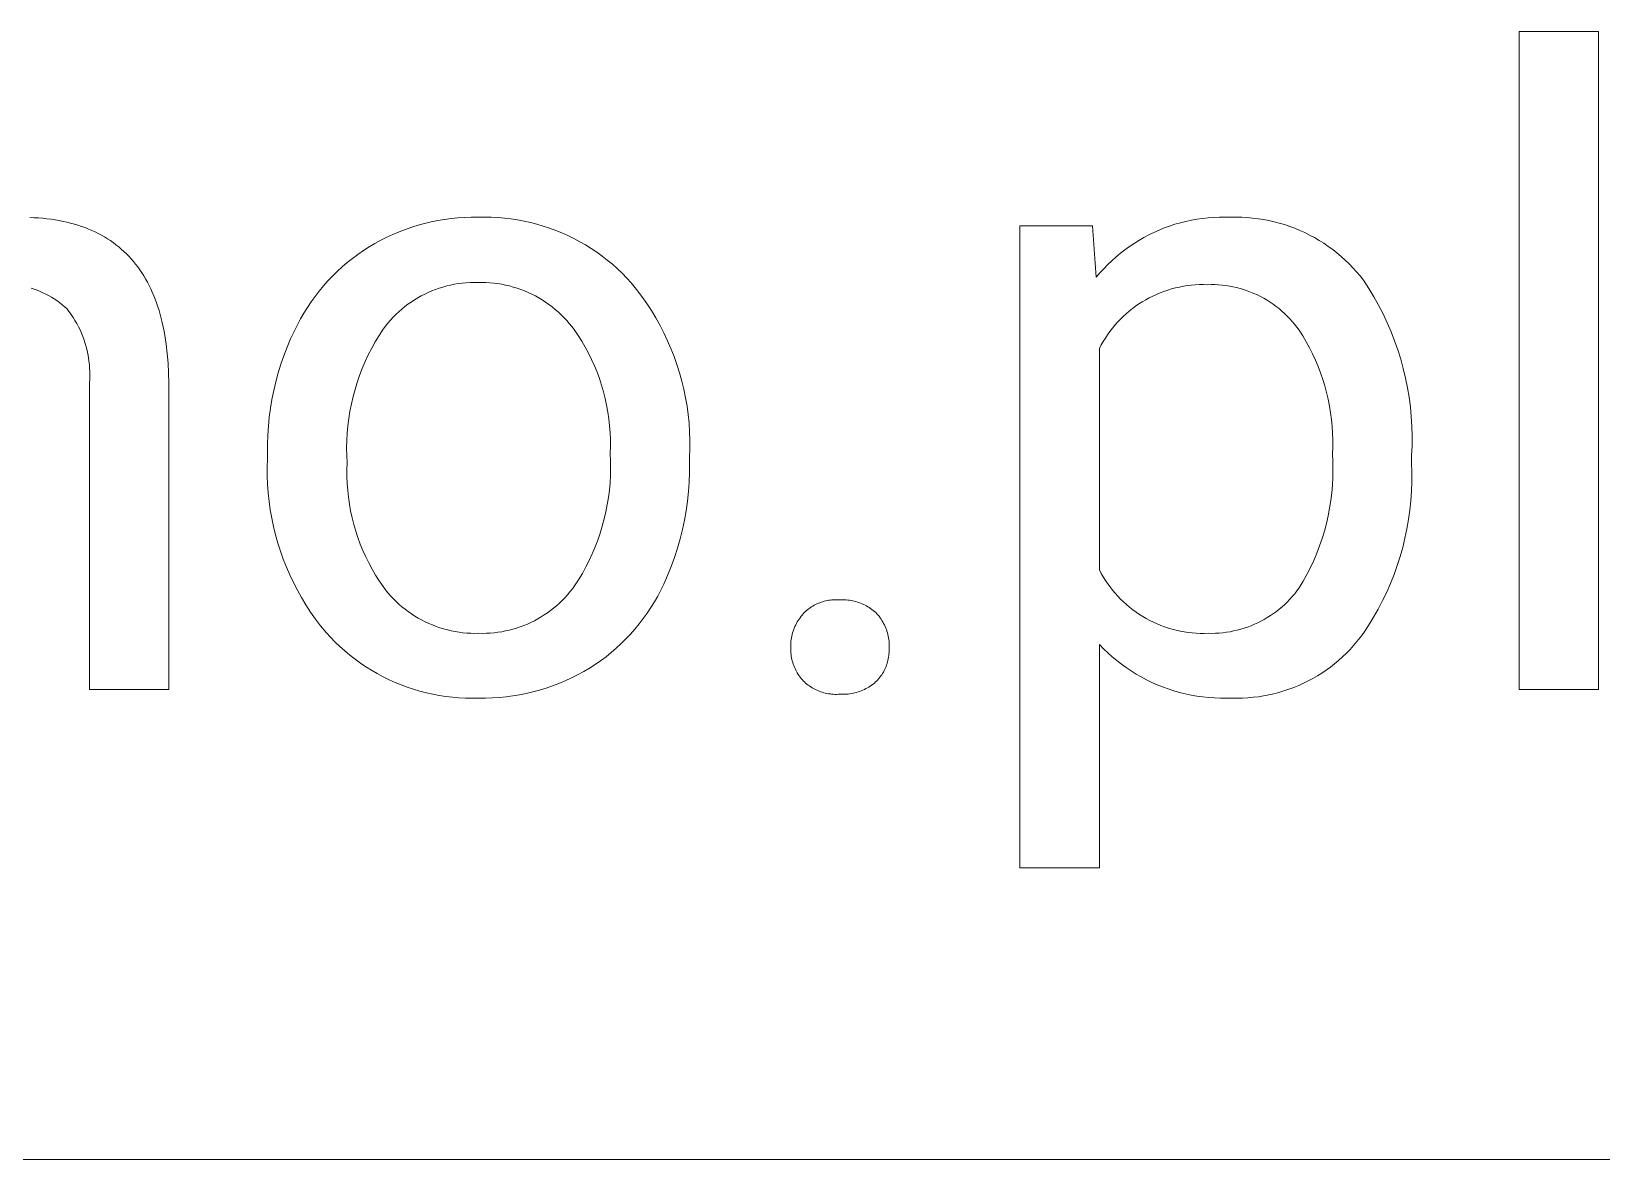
# Model space of a CAD drawing. Header units: millimetres. Extents: x -665 to 1920, y -373 to 1434.
# Drawn here: x 1232.4 to 1294, y -228.4 to -184.1 of the extents above; entities that cross this region are included whole.
import ezdxf

# ---------------------------------------------------------------- set-up
doc = ezdxf.new("R2010")
doc.units = ezdxf.units.MM
doc.header["$MEASUREMENT"] = 0
doc.layers.add('Domyślny', color=7, linetype='Continuous', true_color=0x000000)

msp = doc.modelspace()

# ---------------------------------------------------------------- linework, layer by layer
at = {"layer": 'Domyślny', "color": 18, "lineweight": 15, "true_color": 0x000000}
for p, q in [((1290.748, -209.948), (1290.748, -184.115)), ((1290.748, -184.115), (1293.856, -184.115)), ((1293.856, -184.115), (1293.856, -209.948)), ((1232.296, -191.418), (1232.469, -191.426)), ((1232.469, -191.426), (1232.64, -191.437)), ((1232.64, -191.437), (1232.808, -191.451)), ((1232.808, -191.451), (1232.972, -191.468)), ((1232.972, -191.468), (1233.135, -191.489)), ((1233.135, -191.489), (1233.294, -191.513)), ((1233.294, -191.513), (1233.451, -191.54)), ((1233.451, -191.54), (1233.604, -191.57)), ((1233.604, -191.57), (1233.755, -191.604)), ((1233.755, -191.604), (1233.903, -191.64)), ((1247.793, -191.655), (1248.05, -191.594)), ((1248.05, -191.594), (1248.308, -191.542)), ((1248.308, -191.542), (1248.569, -191.498)), ((1248.569, -191.498), (1248.83, -191.463)), ((1248.83, -191.463), (1249.093, -191.437)), ((1249.093, -191.437), (1249.356, -191.42)), ((1249.356, -191.42), (1249.62, -191.412)), ((1249.62, -191.412), (1249.884, -191.412)), ((1249.884, -191.412), (1250.144, -191.407)), ((1250.144, -191.407), (1250.404, -191.411)), ((1250.404, -191.411), (1250.664, -191.423)), ((1250.664, -191.423), (1250.923, -191.444)), ((1250.923, -191.444), (1251.181, -191.474)), ((1251.181, -191.474), (1251.439, -191.513)), ((1251.439, -191.513), (1251.694, -191.561)), ((1251.694, -191.561), (1251.948, -191.617)), ((1251.948, -191.617), (1252.2, -191.682)), ((1277.45, -191.625), (1277.666, -191.571)), ((1277.666, -191.571), (1277.883, -191.524)), ((1277.883, -191.524), (1278.101, -191.485)), ((1278.101, -191.485), (1278.321, -191.454)), ((1278.321, -191.454), (1278.542, -191.43)), ((1278.542, -191.43), (1278.763, -191.414)), ((1278.763, -191.414), (1278.985, -191.406)), ((1278.985, -191.406), (1279.207, -191.405)), ((1279.207, -191.405), (1279.429, -191.412)), ((1279.429, -191.412), (1279.643, -191.408)), ((1279.643, -191.408), (1279.856, -191.412)), ((1279.856, -191.412), (1280.07, -191.422)), ((1280.07, -191.422), (1280.283, -191.44)), ((1280.283, -191.44), (1280.495, -191.466)), ((1280.495, -191.466), (1280.706, -191.498)), ((1280.706, -191.498), (1280.916, -191.538)), ((1280.916, -191.538), (1281.125, -191.585)), ((1281.125, -191.585), (1281.331, -191.639)), ((1233.903, -191.64), (1234.049, -191.68)), ((1234.049, -191.68), (1234.191, -191.723)), ((1234.191, -191.723), (1234.331, -191.769)), ((1234.331, -191.769), (1234.468, -191.818)), ((1234.468, -191.818), (1234.602, -191.871)), ((1234.602, -191.871), (1234.733, -191.926)), ((1234.733, -191.926), (1234.862, -191.985)), ((1234.862, -191.985), (1234.987, -192.047)), ((1234.987, -192.047), (1235.11, -192.112)), ((1235.11, -192.112), (1235.23, -192.18)), ((1235.23, -192.18), (1235.348, -192.252)), ((1246.072, -192.314), (1246.307, -192.196)), ((1246.307, -192.196), (1246.547, -192.085)), ((1246.547, -192.085), (1246.79, -191.982)), ((1246.79, -191.982), (1247.037, -191.888)), ((1247.037, -191.888), (1247.286, -191.802)), ((1247.286, -191.802), (1247.538, -191.724)), ((1247.538, -191.724), (1247.793, -191.655)), ((1252.2, -191.682), (1252.45, -191.755)), ((1252.45, -191.755), (1252.697, -191.837)), ((1252.697, -191.837), (1252.941, -191.927)), ((1252.941, -191.927), (1253.182, -192.025)), ((1253.182, -192.025), (1253.419, -192.131)), ((1253.419, -192.131), (1253.653, -192.245)), ((1271.154, -216.943), (1271.154, -191.748)), ((1271.154, -191.748), (1273.996, -191.748)), ((1273.996, -191.748), (1274.151, -193.763)), ((1275.821, -192.317), (1276.013, -192.206)), ((1276.013, -192.206), (1276.209, -192.102)), ((1276.209, -192.102), (1276.409, -192.004)), ((1276.409, -192.004), (1276.611, -191.914)), ((1276.611, -191.914), (1276.817, -191.831)), ((1276.817, -191.831), (1277.026, -191.755)), ((1277.026, -191.755), (1277.237, -191.686)), ((1277.237, -191.686), (1277.45, -191.625)), ((1281.331, -191.639), (1281.536, -191.7)), ((1281.536, -191.7), (1281.739, -191.768)), ((1281.739, -191.768), (1281.939, -191.843)), ((1281.939, -191.843), (1282.136, -191.925)), ((1282.136, -191.925), (1282.331, -192.013)), ((1282.331, -192.013), (1282.522, -192.108)), ((1282.522, -192.108), (1282.711, -192.21)), ((1282.711, -192.21), (1282.895, -192.317)), ((1235.348, -192.252), (1235.462, -192.327)), ((1235.462, -192.327), (1235.574, -192.405)), ((1235.574, -192.405), (1235.683, -192.486)), ((1235.683, -192.486), (1235.789, -192.57)), ((1235.789, -192.57), (1235.892, -192.657)), ((1235.892, -192.657), (1235.992, -192.748)), ((1235.992, -192.748), (1236.09, -192.842)), ((1236.09, -192.842), (1236.185, -192.939)), ((1245.175, -192.866), (1245.392, -192.716)), ((1245.392, -192.716), (1245.613, -192.575)), ((1245.613, -192.575), (1245.84, -192.441)), ((1245.84, -192.441), (1246.072, -192.314)), ((1253.653, -192.245), (1253.882, -192.368)), ((1253.882, -192.368), (1254.108, -192.498)), ((1254.108, -192.498), (1254.329, -192.635)), ((1254.329, -192.635), (1254.545, -192.78)), ((1254.545, -192.78), (1254.756, -192.932)), ((1274.923, -192.967), (1275.093, -192.825)), ((1275.093, -192.825), (1275.268, -192.688)), ((1275.268, -192.688), (1275.448, -192.558)), ((1275.448, -192.558), (1275.632, -192.434)), ((1275.632, -192.434), (1275.821, -192.317)), ((1282.895, -192.317), (1283.076, -192.432)), ((1283.076, -192.432), (1283.252, -192.552)), ((1283.252, -192.552), (1283.425, -192.678)), ((1283.425, -192.678), (1283.593, -192.81)), ((1283.593, -192.81), (1283.756, -192.948)), ((1236.185, -192.939), (1236.277, -193.039)), ((1236.277, -193.039), (1236.366, -193.142)), ((1236.366, -193.142), (1236.453, -193.249)), ((1236.453, -193.249), (1236.537, -193.358)), ((1236.537, -193.358), (1236.618, -193.471)), ((1244.365, -193.534), (1244.559, -193.356)), ((1244.559, -193.356), (1244.759, -193.186)), ((1244.759, -193.186), (1244.964, -193.022)), ((1244.964, -193.022), (1245.175, -192.866)), ((1254.756, -192.932), (1254.961, -193.091)), ((1254.961, -193.091), (1255.162, -193.257)), ((1255.162, -193.257), (1255.356, -193.43)), ((1255.356, -193.43), (1255.544, -193.61)), ((1274.294, -193.593), (1274.443, -193.429)), ((1274.443, -193.429), (1274.597, -193.269)), ((1274.597, -193.269), (1274.757, -193.115)), ((1274.757, -193.115), (1274.923, -192.967)), ((1283.756, -192.948), (1283.915, -193.091)), ((1283.915, -193.091), (1284.069, -193.239)), ((1284.069, -193.239), (1284.217, -193.393)), ((1284.217, -193.393), (1284.36, -193.552)), ((1236.618, -193.471), (1236.696, -193.587)), ((1236.696, -193.587), (1236.771, -193.706)), ((1236.771, -193.706), (1236.844, -193.829)), ((1236.844, -193.829), (1236.914, -193.954)), ((1236.914, -193.954), (1236.981, -194.083)), ((1243.822, -194.104), (1243.996, -193.908)), ((1243.996, -193.908), (1244.178, -193.718)), ((1244.178, -193.718), (1244.365, -193.534)), ((1248.813, -194.071), (1248.663, -194.107)), ((1248.964, -194.041), (1248.813, -194.071)), ((1249.116, -194.016), (1248.964, -194.041)), ((1249.268, -193.996), (1249.116, -194.016)), ((1249.422, -193.981), (1249.268, -193.996)), ((1249.576, -193.972), (1249.422, -193.981)), ((1249.73, -193.968), (1249.576, -193.972)), ((1249.884, -193.97), (1249.73, -193.968)), ((1250.04, -193.968), (1249.884, -193.97)), ((1250.196, -193.971), (1250.04, -193.968)), ((1250.352, -193.98), (1250.196, -193.971)), ((1250.508, -193.995), (1250.352, -193.98)), ((1250.663, -194.014), (1250.508, -193.995)), ((1250.818, -194.04), (1250.663, -194.014)), ((1250.971, -194.07), (1250.818, -194.04)), ((1251.123, -194.106), (1250.971, -194.07)), ((1255.544, -193.61), (1255.727, -193.795)), ((1255.727, -193.795), (1255.903, -193.987)), ((1255.903, -193.987), (1256.114, -194.248)), ((1274.151, -193.763), (1274.294, -193.593)), ((1277.878, -194.076), (1277.722, -194.094)), ((1278.035, -194.063), (1277.878, -194.076)), ((1278.193, -194.055), (1278.035, -194.063)), ((1278.35, -194.053), (1278.193, -194.055)), ((1278.508, -194.056), (1278.35, -194.053)), ((1278.652, -194.053), (1278.508, -194.056)), ((1278.796, -194.055), (1278.652, -194.053)), ((1278.941, -194.062), (1278.796, -194.055)), ((1279.084, -194.074), (1278.941, -194.062)), ((1279.228, -194.091), (1279.084, -194.074)), ((1284.36, -193.552), (1284.498, -193.715)), ((1284.498, -193.715), (1284.63, -193.883)), ((1284.63, -193.883), (1284.84, -194.203)), ((1232.47, -194.234), (1232.351, -194.195)), ((1232.587, -194.276), (1232.47, -194.234)), ((1232.703, -194.322), (1232.587, -194.276)), ((1232.818, -194.373), (1232.703, -194.322)), ((1232.93, -194.427), (1232.818, -194.373)), ((1233.041, -194.485), (1232.93, -194.427)), ((1233.149, -194.547), (1233.041, -194.485)), ((1233.255, -194.612), (1233.149, -194.547)), ((1233.359, -194.682), (1233.255, -194.612)), ((1233.461, -194.755), (1233.359, -194.682)), ((1236.981, -194.083), (1237.045, -194.215)), ((1237.045, -194.215), (1237.106, -194.35)), ((1237.106, -194.35), (1237.165, -194.488)), ((1237.165, -194.488), (1237.221, -194.63)), ((1237.221, -194.63), (1237.274, -194.774)), ((1243.339, -194.727), (1243.493, -194.514)), ((1243.493, -194.514), (1243.654, -194.306)), ((1243.654, -194.306), (1243.822, -194.104)), ((1247.394, -194.652), (1247.265, -194.737)), ((1247.526, -194.573), (1247.394, -194.652)), ((1247.66, -194.497), (1247.526, -194.573)), ((1247.797, -194.427), (1247.66, -194.497)), ((1247.936, -194.361), (1247.797, -194.427)), ((1248.078, -194.3), (1247.936, -194.361)), ((1248.222, -194.244), (1248.078, -194.3)), ((1248.367, -194.193), (1248.222, -194.244)), ((1248.514, -194.147), (1248.367, -194.193)), ((1248.663, -194.107), (1248.514, -194.147)), ((1251.274, -194.147), (1251.123, -194.106)), ((1251.423, -194.193), (1251.274, -194.147)), ((1251.571, -194.244), (1251.423, -194.193)), ((1251.717, -194.301), (1251.571, -194.244)), ((1251.861, -194.362), (1251.717, -194.301)), ((1252.002, -194.428), (1251.861, -194.362)), ((1252.142, -194.5), (1252.002, -194.428)), ((1252.278, -194.575), (1252.142, -194.5)), ((1252.412, -194.656), (1252.278, -194.575)), ((1252.543, -194.741), (1252.412, -194.656)), ((1256.114, -194.248), (1256.316, -194.516)), ((1256.316, -194.516), (1256.509, -194.791)), ((1276.09, -194.647), (1275.954, -194.727)), ((1276.228, -194.571), (1276.09, -194.647)), ((1276.369, -194.501), (1276.228, -194.571)), ((1276.512, -194.435), (1276.369, -194.501)), ((1276.657, -194.374), (1276.512, -194.435)), ((1276.805, -194.319), (1276.657, -194.374)), ((1276.954, -194.268), (1276.805, -194.319)), ((1277.105, -194.223), (1276.954, -194.268)), ((1277.257, -194.183), (1277.105, -194.223)), ((1277.411, -194.148), (1277.257, -194.183)), ((1277.566, -194.119), (1277.411, -194.148)), ((1277.722, -194.094), (1277.566, -194.119)), ((1279.37, -194.112), (1279.228, -194.091)), ((1279.512, -194.139), (1279.37, -194.112)), ((1279.653, -194.17), (1279.512, -194.139)), ((1279.793, -194.207), (1279.653, -194.17)), ((1279.931, -194.248), (1279.793, -194.207)), ((1280.068, -194.294), (1279.931, -194.248)), ((1280.204, -194.344), (1280.068, -194.294)), ((1280.337, -194.399), (1280.204, -194.344)), ((1280.469, -194.459), (1280.337, -194.399)), ((1280.598, -194.523), (1280.469, -194.459)), ((1280.725, -194.591), (1280.598, -194.523)), ((1280.85, -194.664), (1280.725, -194.591)), ((1280.972, -194.741), (1280.85, -194.664)), ((1284.84, -194.203), (1285.038, -194.53)), ((1285.038, -194.53), (1285.225, -194.864)), ((1233.559, -194.831), (1233.461, -194.755)), ((1233.656, -194.91), (1233.559, -194.831)), ((1233.749, -194.993), (1233.656, -194.91)), ((1233.836, -195.105), (1233.749, -194.993)), ((1233.919, -195.22), (1233.836, -195.105)), ((1233.997, -195.338), (1233.919, -195.22)), ((1237.274, -194.774), (1237.324, -194.922)), ((1237.324, -194.922), (1237.371, -195.073)), ((1237.371, -195.073), (1237.416, -195.227)), ((1237.416, -195.227), (1237.458, -195.385)), ((1242.923, -195.396), (1243.054, -195.168)), ((1243.054, -195.168), (1243.193, -194.945)), ((1243.193, -194.945), (1243.339, -194.727)), ((1246.668, -195.222), (1246.559, -195.332)), ((1246.781, -195.117), (1246.668, -195.222)), ((1246.897, -195.016), (1246.781, -195.117)), ((1247.016, -194.918), (1246.897, -195.016)), ((1247.139, -194.825), (1247.016, -194.918)), ((1247.265, -194.737), (1247.139, -194.825)), ((1252.671, -194.831), (1252.543, -194.741)), ((1252.796, -194.925), (1252.671, -194.831)), ((1252.918, -195.024), (1252.796, -194.925)), ((1253.036, -195.126), (1252.918, -195.024)), ((1253.15, -195.233), (1253.036, -195.126)), ((1253.261, -195.343), (1253.15, -195.233)), ((1256.509, -194.791), (1256.692, -195.072)), ((1256.692, -195.072), (1256.866, -195.36)), ((1275.206, -195.302), (1275.093, -195.413)), ((1275.322, -195.196), (1275.206, -195.302)), ((1275.442, -195.093), (1275.322, -195.196)), ((1275.565, -194.995), (1275.442, -195.093)), ((1275.691, -194.901), (1275.565, -194.995)), ((1275.821, -194.812), (1275.691, -194.901)), ((1275.954, -194.727), (1275.821, -194.812)), ((1281.091, -194.822), (1280.972, -194.741)), ((1281.208, -194.907), (1281.091, -194.822)), ((1281.321, -194.996), (1281.208, -194.907)), ((1281.432, -195.089), (1281.321, -194.996)), ((1281.539, -195.186), (1281.432, -195.089)), ((1281.643, -195.286), (1281.539, -195.186)), ((1281.743, -195.39), (1281.643, -195.286)), ((1285.225, -194.864), (1285.401, -195.203)), ((1285.401, -195.203), (1285.564, -195.549)), ((1234.072, -195.459), (1233.997, -195.338)), ((1234.143, -195.581), (1234.072, -195.459)), ((1234.209, -195.707), (1234.143, -195.581)), ((1234.271, -195.834), (1234.209, -195.707)), ((1234.329, -195.964), (1234.271, -195.834)), ((1237.458, -195.385), (1237.497, -195.545)), ((1237.497, -195.545), (1237.533, -195.709)), ((1237.533, -195.709), (1237.567, -195.876)), ((1237.567, -195.876), (1237.598, -196.046)), ((1242.536, -196.186), (1242.685, -195.864)), ((1242.685, -195.864), (1242.8, -195.628)), ((1242.8, -195.628), (1242.923, -195.396)), ((1246.164, -195.804), (1246.006, -196.048)), ((1246.257, -195.681), (1246.164, -195.804)), ((1246.353, -195.561), (1246.257, -195.681)), ((1246.454, -195.444), (1246.353, -195.561)), ((1246.559, -195.332), (1246.454, -195.444)), ((1253.368, -195.457), (1253.261, -195.343)), ((1253.471, -195.575), (1253.368, -195.457)), ((1253.569, -195.696), (1253.471, -195.575)), ((1253.664, -195.821), (1253.569, -195.696)), ((1253.816, -196.045), (1253.664, -195.821)), ((1256.866, -195.36), (1257.03, -195.653)), ((1257.03, -195.653), (1257.184, -195.952)), ((1274.684, -195.891), (1274.592, -196.019)), ((1274.78, -195.766), (1274.684, -195.891)), ((1274.88, -195.645), (1274.78, -195.766)), ((1274.985, -195.527), (1274.88, -195.645)), ((1275.093, -195.413), (1274.985, -195.527)), ((1281.84, -195.497), (1281.743, -195.39)), ((1281.933, -195.608), (1281.84, -195.497)), ((1282.022, -195.722), (1281.933, -195.608)), ((1282.107, -195.838), (1282.022, -195.722)), ((1282.251, -196.066), (1282.107, -195.838)), ((1285.564, -195.549), (1285.716, -195.9)), ((1285.716, -195.9), (1285.855, -196.256)), ((1234.382, -196.095), (1234.329, -195.964)), ((1234.431, -196.228), (1234.382, -196.095)), ((1234.475, -196.363), (1234.431, -196.228)), ((1234.514, -196.499), (1234.475, -196.363)), ((1234.549, -196.637), (1234.514, -196.499)), ((1237.598, -196.046), (1237.626, -196.219)), ((1237.626, -196.219), (1237.651, -196.395)), ((1237.651, -196.395), (1237.693, -196.758)), ((1242.271, -196.845), (1242.398, -196.514)), ((1242.398, -196.514), (1242.536, -196.186)), ((1245.857, -196.298), (1245.716, -196.553)), ((1246.006, -196.048), (1245.857, -196.298)), ((1253.961, -196.275), (1253.816, -196.045)), ((1254.097, -196.509), (1253.961, -196.275)), ((1254.225, -196.748), (1254.097, -196.509)), ((1257.184, -195.952), (1257.328, -196.255)), ((1257.328, -196.255), (1257.461, -196.564)), ((1274.344, -196.422), (1274.271, -196.561)), ((1274.422, -196.285), (1274.344, -196.422)), ((1274.505, -196.151), (1274.422, -196.285)), ((1274.592, -196.019), (1274.505, -196.151)), ((1282.387, -196.298), (1282.251, -196.066)), ((1282.516, -196.534), (1282.387, -196.298)), ((1282.636, -196.775), (1282.516, -196.534)), ((1285.855, -196.256), (1285.982, -196.617)), ((1234.579, -196.775), (1234.549, -196.637)), ((1234.604, -196.915), (1234.579, -196.775)), ((1234.624, -197.055), (1234.604, -196.915)), ((1234.64, -197.196), (1234.624, -197.055)), ((1237.693, -196.758), (1237.724, -197.133)), ((1237.724, -197.133), (1237.744, -197.521)), ((1242.155, -197.181), (1242.271, -196.845)), ((1245.461, -197.076), (1245.348, -197.344)), ((1245.584, -196.812), (1245.461, -197.076)), ((1245.716, -196.553), (1245.584, -196.812)), ((1254.345, -196.991), (1254.225, -196.748)), ((1254.456, -197.238), (1254.345, -196.991)), ((1257.461, -196.564), (1257.583, -196.876)), ((1257.583, -196.876), (1257.695, -197.193)), ((1274.271, -196.561), (1274.271, -205.25)), ((1282.749, -197.02), (1282.636, -196.775)), ((1282.853, -197.268), (1282.749, -197.02)), ((1285.982, -196.617), (1286.096, -196.982)), ((1286.096, -196.982), (1286.197, -197.351)), ((1234.65, -197.337), (1234.64, -197.196)), ((1234.644, -197.904), (1234.653, -197.762)), ((1234.656, -197.479), (1234.65, -197.337)), ((1234.653, -197.762), (1234.657, -197.621)), ((1234.657, -197.621), (1234.656, -197.479)), ((1237.744, -197.521), (1237.753, -197.921)), ((1241.956, -197.863), (1242.05, -197.52)), ((1242.05, -197.52), (1242.155, -197.181)), ((1245.243, -197.615), (1245.148, -197.89)), ((1245.348, -197.344), (1245.243, -197.615)), ((1254.558, -197.489), (1254.456, -197.238)), ((1254.652, -197.744), (1254.558, -197.489)), ((1254.736, -198.001), (1254.652, -197.744)), ((1257.695, -197.193), (1257.797, -197.513)), ((1257.797, -197.513), (1257.887, -197.837)), ((1282.948, -197.52), (1282.853, -197.268)), ((1283.036, -197.774), (1282.948, -197.52)), ((1283.114, -198.032), (1283.036, -197.774)), ((1286.197, -197.351), (1286.286, -197.723)), ((1286.286, -197.723), (1286.362, -198.098)), ((1234.644, -209.942), (1234.644, -197.904)), ((1237.753, -197.921), (1237.753, -209.942)), ((1241.804, -198.557), (1241.874, -198.209)), ((1241.874, -198.209), (1241.956, -197.863)), ((1245.063, -198.169), (1244.987, -198.45)), ((1245.148, -197.89), (1245.063, -198.169)), ((1254.812, -198.262), (1254.736, -198.001)), ((1254.879, -198.524), (1254.812, -198.262)), ((1257.887, -197.837), (1257.966, -198.163)), ((1257.966, -198.163), (1258.034, -198.492)), ((1283.184, -198.292), (1283.114, -198.032)), ((1283.246, -198.554), (1283.184, -198.292)), ((1286.362, -198.098), (1286.425, -198.475)), ((1241.697, -199.259), (1241.745, -198.907)), ((1241.745, -198.907), (1241.804, -198.557)), ((1244.922, -198.733), (1244.865, -199.019)), ((1244.987, -198.45), (1244.922, -198.733)), ((1254.936, -198.789), (1254.879, -198.524)), ((1254.984, -199.056), (1254.936, -198.789)), ((1258.034, -198.492), (1258.091, -198.823)), ((1258.091, -198.823), (1258.136, -199.156)), ((1283.298, -198.818), (1283.246, -198.554)), ((1283.342, -199.084), (1283.298, -198.818)), ((1286.425, -198.475), (1286.474, -198.854)), ((1286.474, -198.854), (1286.511, -199.235)), ((1241.638, -199.967), (1241.662, -199.613)), ((1241.662, -199.613), (1241.697, -199.259)), ((1244.783, -199.595), (1244.757, -199.884)), ((1244.819, -199.306), (1244.783, -199.595)), ((1244.865, -199.019), (1244.819, -199.306)), ((1255.023, -199.325), (1254.984, -199.056)), ((1255.053, -199.594), (1255.023, -199.325)), ((1255.073, -199.864), (1255.053, -199.594)), ((1258.136, -199.156), (1258.17, -199.49)), ((1258.17, -199.49), (1258.193, -199.825)), ((1283.377, -199.351), (1283.342, -199.084)), ((1283.403, -199.619), (1283.377, -199.351)), ((1283.419, -199.887), (1283.403, -199.619)), ((1286.511, -199.235), (1286.534, -199.617)), ((1286.534, -199.617), (1286.544, -199.999)), ((1241.626, -200.322), (1241.638, -199.967)), ((1244.74, -200.175), (1244.734, -200.466)), ((1244.757, -199.884), (1244.74, -200.175)), ((1255.083, -200.135), (1255.073, -199.864)), ((1255.084, -200.406), (1255.083, -200.135)), ((1258.193, -199.825), (1258.205, -200.161)), ((1258.205, -200.161), (1258.205, -200.497)), ((1283.427, -200.156), (1283.419, -199.887)), ((1283.426, -200.426), (1283.427, -200.156)), ((1286.544, -199.999), (1286.541, -200.381)), ((1241.626, -200.677), (1241.626, -200.322)), ((1241.626, -200.893), (1241.626, -200.677)), ((1244.734, -200.466), (1244.738, -200.757)), ((1244.738, -200.757), (1244.752, -201.048)), ((1255.076, -200.677), (1255.084, -200.406)), ((1255.089, -200.965), (1255.076, -200.677)), ((1258.205, -200.497), (1258.193, -200.832)), ((1258.193, -200.832), (1258.193, -201.048)), ((1283.416, -200.695), (1283.426, -200.426)), ((1283.432, -201), (1283.416, -200.695)), ((1286.541, -200.381), (1286.524, -200.763)), ((1286.524, -200.763), (1286.524, -201.048)), ((1241.616, -201.227), (1241.626, -200.893)), ((1241.617, -201.561), (1241.616, -201.227)), ((1244.752, -201.048), (1244.743, -201.319)), ((1244.743, -201.319), (1244.744, -201.59)), ((1255.086, -201.542), (1255.092, -201.254)), ((1255.092, -201.254), (1255.089, -200.965)), ((1258.192, -201.425), (1258.178, -201.803)), ((1258.193, -201.048), (1258.192, -201.425)), ((1283.437, -201.306), (1283.432, -201)), ((1283.432, -201.613), (1283.437, -201.306)), ((1286.524, -201.048), (1286.536, -201.42)), ((1286.536, -201.42), (1286.535, -201.792)), ((1241.629, -201.896), (1241.617, -201.561)), ((1241.653, -202.229), (1241.629, -201.896)), ((1244.744, -201.59), (1244.755, -201.861)), ((1244.755, -201.861), (1244.775, -202.131)), ((1255.043, -202.117), (1255.069, -201.83)), ((1255.069, -201.83), (1255.086, -201.542)), ((1258.178, -201.803), (1258.151, -202.179)), ((1283.389, -202.223), (1283.416, -201.918)), ((1283.416, -201.918), (1283.432, -201.613)), ((1286.535, -201.792), (1286.521, -202.165)), ((1241.688, -202.562), (1241.653, -202.229)), ((1241.735, -202.893), (1241.688, -202.562)), ((1244.775, -202.131), (1244.804, -202.401)), ((1244.804, -202.401), (1244.843, -202.669)), ((1244.843, -202.669), (1244.891, -202.936)), ((1254.905, -202.971), (1254.961, -202.688)), ((1254.961, -202.688), (1255.007, -202.404)), ((1255.007, -202.404), (1255.043, -202.117)), ((1258.111, -202.555), (1258.058, -202.929)), ((1258.151, -202.179), (1258.111, -202.555)), ((1283.304, -202.83), (1283.352, -202.527)), ((1283.352, -202.527), (1283.389, -202.223)), ((1286.495, -202.536), (1286.456, -202.906)), ((1286.521, -202.165), (1286.495, -202.536)), ((1241.792, -203.222), (1241.735, -202.893)), ((1241.861, -203.55), (1241.792, -203.222)), ((1244.891, -202.936), (1244.948, -203.201)), ((1244.948, -203.201), (1245.015, -203.463)), ((1254.765, -203.531), (1254.84, -203.252)), ((1254.84, -203.252), (1254.905, -202.971)), ((1257.992, -203.301), (1257.913, -203.67)), ((1258.058, -202.929), (1257.992, -203.301)), ((1283.177, -203.429), (1283.246, -203.13)), ((1283.246, -203.13), (1283.304, -202.83)), ((1286.404, -203.275), (1286.34, -203.642)), ((1286.456, -202.906), (1286.404, -203.275)), ((1241.941, -203.874), (1241.861, -203.55)), ((1242.031, -204.196), (1241.941, -203.874)), ((1245.015, -203.463), (1245.09, -203.724)), ((1245.09, -203.724), (1245.175, -203.981)), ((1254.588, -204.08), (1254.681, -203.807)), ((1254.681, -203.807), (1254.765, -203.531)), ((1257.913, -203.67), (1257.821, -204.037)), ((1283.009, -204.017), (1283.098, -203.724)), ((1283.098, -203.724), (1283.177, -203.429)), ((1286.34, -203.642), (1286.263, -204.007)), ((1242.133, -204.515), (1242.031, -204.196)), ((1242.245, -204.83), (1242.133, -204.515)), ((1245.175, -203.981), (1245.269, -204.236)), ((1245.269, -204.236), (1245.371, -204.487)), ((1245.371, -204.487), (1245.483, -204.734)), ((1254.373, -204.615), (1254.485, -204.349)), ((1254.485, -204.349), (1254.588, -204.08)), ((1257.717, -204.4), (1257.601, -204.759)), ((1257.821, -204.037), (1257.717, -204.4)), ((1282.8, -204.593), (1282.909, -204.307)), ((1282.909, -204.307), (1283.009, -204.017)), ((1286.174, -204.368), (1286.072, -204.727)), ((1286.263, -204.007), (1286.174, -204.368)), ((1242.368, -205.141), (1242.245, -204.83)), ((1242.502, -205.448), (1242.368, -205.141)), ((1245.483, -204.734), (1245.602, -204.977)), ((1245.602, -204.977), (1245.73, -205.216)), ((1253.984, -205.387), (1254.122, -205.134)), ((1254.122, -205.134), (1254.252, -204.877)), ((1254.252, -204.877), (1254.373, -204.615)), ((1257.472, -205.114), (1257.33, -205.464)), ((1257.601, -204.759), (1257.472, -205.114)), ((1282.413, -205.425), (1282.551, -205.152)), ((1282.551, -205.152), (1282.68, -204.875)), ((1282.68, -204.875), (1282.8, -204.593)), ((1285.958, -205.081), (1285.833, -205.432)), ((1286.072, -204.727), (1285.958, -205.081)), ((1242.645, -205.75), (1242.502, -205.448)), ((1242.799, -206.047), (1242.645, -205.75)), ((1245.73, -205.216), (1245.867, -205.45)), ((1245.867, -205.45), (1246.011, -205.68)), ((1246.011, -205.68), (1246.164, -205.904)), ((1253.681, -205.878), (1253.837, -205.635)), ((1253.837, -205.635), (1253.984, -205.387)), ((1257.33, -205.464), (1257.177, -205.809)), ((1274.271, -205.25), (1274.346, -205.389)), ((1274.346, -205.389), (1274.425, -205.526)), ((1274.425, -205.526), (1274.509, -205.66)), ((1274.509, -205.66), (1274.597, -205.792)), ((1282.107, -205.956), (1282.264, -205.693)), ((1282.264, -205.693), (1282.413, -205.425)), ((1285.695, -205.778), (1285.546, -206.119)), ((1285.833, -205.432), (1285.695, -205.778)), ((1242.963, -206.338), (1242.799, -206.047)), ((1243.137, -206.624), (1242.963, -206.338)), ((1246.164, -205.904), (1246.258, -206.028)), ((1246.258, -206.028), (1246.356, -206.148)), ((1246.356, -206.148), (1246.458, -206.265)), ((1246.458, -206.265), (1246.564, -206.378)), ((1246.564, -206.378), (1246.674, -206.488)), ((1253.193, -206.451), (1253.298, -206.343)), ((1253.298, -206.343), (1253.4, -206.232)), ((1253.4, -206.232), (1253.498, -206.117)), ((1253.498, -206.117), (1253.591, -205.999)), ((1253.591, -205.999), (1253.681, -205.878)), ((1256.94, -206.277), (1256.809, -206.505)), ((1257.062, -206.045), (1256.94, -206.277)), ((1257.177, -205.809), (1257.062, -206.045)), ((1274.597, -205.792), (1274.69, -205.92)), ((1274.69, -205.92), (1274.787, -206.044)), ((1274.787, -206.044), (1274.889, -206.166)), ((1274.889, -206.166), (1274.995, -206.284)), ((1274.995, -206.284), (1275.104, -206.398)), ((1275.104, -206.398), (1275.218, -206.508)), ((1281.646, -206.502), (1281.746, -206.399)), ((1281.746, -206.399), (1281.842, -206.293)), ((1281.842, -206.293), (1281.934, -206.184)), ((1281.934, -206.184), (1282.022, -206.071)), ((1282.022, -206.071), (1282.107, -205.956)), ((1285.546, -206.119), (1285.385, -206.455)), ((1243.32, -206.904), (1243.137, -206.624)), ((1243.513, -207.177), (1243.32, -206.904)), ((1246.674, -206.488), (1246.788, -206.594)), ((1246.788, -206.594), (1246.905, -206.695)), ((1246.905, -206.695), (1247.026, -206.793)), ((1247.026, -206.793), (1247.15, -206.886)), ((1247.15, -206.886), (1247.277, -206.975)), ((1247.277, -206.975), (1247.407, -207.06)), ((1252.363, -207.098), (1252.49, -207.018)), ((1252.49, -207.018), (1252.615, -206.934)), ((1252.615, -206.934), (1252.737, -206.845)), ((1252.737, -206.845), (1252.856, -206.753)), ((1252.856, -206.753), (1252.972, -206.656)), ((1252.972, -206.656), (1253.084, -206.555)), ((1253.084, -206.555), (1253.193, -206.451)), ((1256.526, -206.946), (1256.373, -207.16)), ((1256.671, -206.728), (1256.526, -206.946)), ((1256.809, -206.505), (1256.671, -206.728)), ((1262.563, -207.072), (1262.605, -207.02)), ((1262.605, -207.02), (1262.648, -206.969)), ((1262.648, -206.969), (1262.691, -206.926)), ((1262.691, -206.926), (1262.736, -206.885)), ((1262.736, -206.885), (1262.781, -206.845)), ((1262.781, -206.845), (1262.828, -206.806)), ((1262.828, -206.806), (1262.877, -206.769)), ((1262.877, -206.769), (1262.926, -206.734)), ((1262.926, -206.734), (1262.977, -206.701)), ((1262.977, -206.701), (1263.029, -206.669)), ((1263.029, -206.669), (1263.081, -206.639)), ((1263.081, -206.639), (1263.135, -206.611)), ((1263.135, -206.611), (1263.19, -206.585)), ((1263.19, -206.585), (1263.246, -206.56)), ((1263.246, -206.56), (1263.302, -206.538)), ((1263.302, -206.538), (1263.359, -206.517)), ((1263.359, -206.517), (1263.417, -206.498)), ((1263.417, -206.498), (1263.476, -206.482)), ((1263.476, -206.482), (1263.535, -206.467)), ((1263.535, -206.467), (1263.594, -206.454)), ((1263.594, -206.454), (1263.654, -206.444)), ((1263.654, -206.444), (1263.714, -206.435)), ((1263.714, -206.435), (1263.774, -206.429)), ((1263.774, -206.429), (1263.835, -206.424)), ((1263.835, -206.424), (1263.896, -206.422)), ((1263.896, -206.422), (1263.956, -206.421)), ((1263.956, -206.421), (1264.017, -206.423)), ((1264.017, -206.423), (1264.078, -206.427)), ((1264.078, -206.427), (1264.142, -206.423)), ((1264.142, -206.423), (1264.206, -206.422)), ((1264.206, -206.422), (1264.271, -206.424)), ((1264.271, -206.424), (1264.335, -206.427)), ((1264.335, -206.427), (1264.399, -206.432)), ((1264.399, -206.432), (1264.463, -206.44)), ((1264.463, -206.44), (1264.526, -206.45)), ((1264.526, -206.45), (1264.59, -206.461)), ((1264.59, -206.461), (1264.652, -206.475)), ((1264.652, -206.475), (1264.715, -206.492)), ((1264.715, -206.492), (1264.776, -206.51)), ((1264.776, -206.51), (1264.838, -206.53)), ((1264.838, -206.53), (1264.898, -206.553)), ((1264.898, -206.553), (1264.957, -206.577)), ((1264.957, -206.577), (1265.016, -206.603)), ((1265.016, -206.603), (1265.074, -206.632)), ((1265.074, -206.632), (1265.131, -206.662)), ((1265.131, -206.662), (1265.186, -206.694)), ((1265.186, -206.694), (1265.241, -206.728)), ((1265.241, -206.728), (1265.294, -206.764)), ((1265.294, -206.764), (1265.346, -206.802)), ((1265.346, -206.802), (1265.397, -206.841)), ((1265.397, -206.841), (1265.447, -206.882)), ((1265.447, -206.882), (1265.495, -206.925)), ((1265.495, -206.925), (1265.542, -206.969)), ((1265.542, -206.969), (1265.585, -207.02)), ((1265.585, -207.02), (1265.627, -207.071)), ((1275.218, -206.508), (1275.335, -206.614)), ((1275.335, -206.614), (1275.456, -206.716)), ((1275.456, -206.716), (1275.581, -206.814)), ((1275.581, -206.814), (1275.709, -206.907)), ((1275.709, -206.907), (1275.84, -206.996)), ((1275.84, -206.996), (1275.973, -207.08)), ((1280.982, -207.044), (1281.1, -206.963)), ((1281.1, -206.963), (1281.215, -206.878)), ((1281.215, -206.878), (1281.328, -206.79)), ((1281.328, -206.79), (1281.437, -206.698)), ((1281.437, -206.698), (1281.543, -206.602)), ((1281.543, -206.602), (1281.646, -206.502)), ((1285.213, -206.785), (1285.029, -207.11)), ((1285.385, -206.455), (1285.213, -206.785)), ((1243.714, -207.444), (1243.513, -207.177)), ((1243.925, -207.704), (1243.714, -207.444)), ((1247.407, -207.06), (1247.54, -207.14)), ((1247.54, -207.14), (1247.676, -207.215)), ((1247.676, -207.215), (1247.814, -207.286)), ((1247.814, -207.286), (1247.955, -207.351)), ((1247.955, -207.351), (1248.098, -207.412)), ((1248.098, -207.412), (1248.242, -207.468)), ((1248.242, -207.468), (1248.389, -207.519)), ((1248.389, -207.519), (1248.538, -207.564)), ((1248.538, -207.564), (1248.687, -207.605)), ((1248.687, -207.605), (1248.839, -207.64)), ((1250.967, -207.647), (1251.114, -207.614)), ((1251.114, -207.614), (1251.26, -207.576)), ((1251.26, -207.576), (1251.404, -207.533)), ((1251.404, -207.533), (1251.547, -207.485)), ((1251.547, -207.485), (1251.688, -207.432)), ((1251.688, -207.432), (1251.827, -207.374)), ((1251.827, -207.374), (1251.965, -207.312)), ((1251.965, -207.312), (1252.1, -207.245)), ((1252.1, -207.245), (1252.233, -207.174)), ((1252.233, -207.174), (1252.363, -207.098)), ((1256.047, -207.57), (1255.873, -207.767)), ((1256.213, -207.368), (1256.047, -207.57)), ((1256.373, -207.16), (1256.213, -207.368)), ((1262.254, -207.657), (1262.276, -207.594)), ((1262.276, -207.594), (1262.299, -207.532)), ((1262.299, -207.532), (1262.325, -207.471)), ((1262.325, -207.471), (1262.354, -207.411)), ((1262.354, -207.411), (1262.384, -207.351)), ((1262.384, -207.351), (1262.416, -207.293)), ((1262.416, -207.293), (1262.45, -207.236)), ((1262.45, -207.236), (1262.486, -207.18)), ((1262.486, -207.18), (1262.524, -207.125)), ((1262.524, -207.125), (1262.563, -207.072)), ((1265.627, -207.071), (1265.666, -207.125)), ((1265.666, -207.125), (1265.704, -207.179)), ((1265.704, -207.179), (1265.74, -207.235)), ((1265.74, -207.235), (1265.774, -207.293)), ((1265.774, -207.293), (1265.806, -207.351)), ((1265.806, -207.351), (1265.836, -207.41)), ((1265.836, -207.41), (1265.864, -207.471)), ((1265.864, -207.471), (1265.889, -207.532)), ((1265.889, -207.532), (1265.913, -207.594)), ((1265.913, -207.594), (1265.934, -207.657)), ((1275.973, -207.08), (1276.11, -207.16)), ((1276.11, -207.16), (1276.25, -207.235)), ((1276.25, -207.235), (1276.391, -207.305)), ((1276.391, -207.305), (1276.536, -207.37)), ((1276.536, -207.37), (1276.682, -207.43)), ((1276.682, -207.43), (1276.83, -207.485)), ((1276.83, -207.485), (1276.981, -207.535)), ((1276.981, -207.535), (1277.133, -207.579)), ((1277.133, -207.579), (1277.286, -207.618)), ((1277.286, -207.618), (1277.44, -207.652)), ((1279.537, -207.647), (1279.677, -207.615)), ((1279.677, -207.615), (1279.815, -207.578)), ((1279.815, -207.578), (1279.952, -207.537)), ((1279.952, -207.537), (1280.088, -207.491)), ((1280.088, -207.491), (1280.222, -207.44)), ((1280.222, -207.44), (1280.354, -207.385)), ((1280.354, -207.385), (1280.484, -207.325)), ((1280.484, -207.325), (1280.612, -207.261)), ((1280.612, -207.261), (1280.737, -207.193)), ((1280.737, -207.193), (1280.861, -207.12)), ((1280.861, -207.12), (1280.982, -207.044)), ((1284.835, -207.427), (1284.63, -207.738)), ((1285.029, -207.11), (1284.835, -207.427)), ((1244.1, -207.895), (1243.925, -207.704)), ((1244.281, -208.08), (1244.1, -207.895)), ((1244.468, -208.26), (1244.281, -208.08)), ((1248.839, -207.64), (1248.991, -207.67)), ((1248.991, -207.67), (1249.144, -207.695)), ((1249.144, -207.695), (1249.298, -207.714)), ((1249.298, -207.714), (1249.453, -207.728)), ((1249.453, -207.728), (1249.608, -207.737)), ((1249.608, -207.737), (1249.763, -207.74)), ((1249.763, -207.74), (1249.918, -207.738)), ((1249.918, -207.738), (1250.069, -207.74)), ((1250.069, -207.74), (1250.22, -207.738)), ((1250.22, -207.738), (1250.37, -207.73)), ((1250.37, -207.73), (1250.52, -207.717)), ((1250.52, -207.717), (1250.67, -207.698)), ((1250.67, -207.698), (1250.819, -207.675)), ((1250.819, -207.675), (1250.967, -207.647)), ((1255.506, -208.142), (1255.314, -208.32)), ((1255.693, -207.957), (1255.506, -208.142)), ((1255.873, -207.767), (1255.693, -207.957)), ((1262.157, -208.246), (1262.159, -208.179)), ((1262.158, -208.313), (1262.157, -208.246)), ((1262.159, -208.179), (1262.163, -208.113)), ((1262.163, -208.113), (1262.169, -208.047)), ((1262.169, -208.047), (1262.178, -207.981)), ((1262.178, -207.981), (1262.188, -207.915)), ((1262.188, -207.915), (1262.201, -207.85)), ((1262.201, -207.85), (1262.217, -207.785)), ((1262.217, -207.785), (1262.234, -207.721)), ((1262.234, -207.721), (1262.254, -207.657)), ((1265.934, -207.657), (1265.954, -207.721)), ((1265.954, -207.721), (1265.97, -207.785)), ((1265.97, -207.785), (1265.985, -207.85)), ((1265.985, -207.85), (1265.998, -207.915)), ((1265.998, -207.915), (1266.008, -207.981)), ((1266.008, -207.981), (1266.016, -208.047)), ((1266.016, -208.047), (1266.021, -208.113)), ((1266.021, -208.113), (1266.024, -208.18)), ((1266.024, -208.18), (1266.025, -208.246)), ((1266.025, -208.246), (1266.024, -208.313)), ((1274.433, -208.344), (1274.271, -208.177)), ((1274.271, -208.177), (1274.271, -216.943)), ((1277.44, -207.652), (1277.596, -207.681)), ((1277.596, -207.681), (1277.753, -207.704)), ((1277.753, -207.704), (1277.91, -207.722)), ((1277.91, -207.722), (1278.068, -207.734)), ((1278.068, -207.734), (1278.226, -207.741)), ((1278.226, -207.741), (1278.384, -207.742)), ((1278.384, -207.742), (1278.542, -207.738)), ((1278.542, -207.738), (1278.685, -207.74)), ((1278.685, -207.74), (1278.828, -207.736)), ((1278.828, -207.736), (1278.971, -207.728)), ((1278.971, -207.728), (1279.114, -207.715)), ((1279.114, -207.715), (1279.256, -207.697)), ((1279.256, -207.697), (1279.397, -207.675)), ((1279.397, -207.675), (1279.537, -207.647)), ((1284.245, -208.222), (1284.106, -208.375)), ((1284.379, -208.065), (1284.245, -208.222)), ((1284.507, -207.904), (1284.379, -208.065)), ((1284.63, -207.738), (1284.507, -207.904)), ((1244.662, -208.432), (1244.468, -208.26)), ((1244.861, -208.598), (1244.662, -208.432)), ((1245.066, -208.757), (1244.861, -208.598)), ((1245.276, -208.909), (1245.066, -208.757)), ((1254.701, -208.814), (1254.486, -208.964)), ((1254.911, -208.656), (1254.701, -208.814)), ((1255.115, -208.491), (1254.911, -208.656)), ((1255.314, -208.32), (1255.115, -208.491)), ((1262.157, -208.377), (1262.158, -208.313)), ((1262.16, -208.441), (1262.157, -208.377)), ((1262.164, -208.505), (1262.16, -208.441)), ((1262.171, -208.569), (1262.164, -208.505)), ((1262.179, -208.633), (1262.171, -208.569)), ((1262.19, -208.697), (1262.179, -208.633)), ((1262.204, -208.76), (1262.19, -208.697)), ((1262.219, -208.822), (1262.204, -208.76)), ((1262.237, -208.884), (1262.219, -208.822)), ((1265.958, -208.86), (1265.941, -208.919)), ((1265.974, -208.8), (1265.958, -208.86)), ((1265.987, -208.74), (1265.974, -208.8)), ((1265.999, -208.68), (1265.987, -208.74)), ((1266.008, -208.619), (1265.999, -208.68)), ((1266.015, -208.558), (1266.008, -208.619)), ((1266.021, -208.497), (1266.015, -208.558)), ((1266.024, -208.435), (1266.021, -208.497)), ((1266.024, -208.313), (1266.025, -208.374)), ((1266.025, -208.374), (1266.024, -208.435)), ((1274.6, -208.504), (1274.433, -208.344)), ((1274.773, -208.659), (1274.6, -208.504)), ((1274.951, -208.807), (1274.773, -208.659)), ((1275.134, -208.949), (1274.951, -208.807)), ((1283.66, -208.802), (1283.501, -208.934)), ((1283.813, -208.665), (1283.66, -208.802)), ((1283.962, -208.522), (1283.813, -208.665)), ((1284.106, -208.375), (1283.962, -208.522)), ((1245.491, -209.054), (1245.276, -208.909)), ((1245.71, -209.191), (1245.491, -209.054)), ((1245.935, -209.321), (1245.71, -209.191)), ((1246.163, -209.443), (1245.935, -209.321)), ((1246.396, -209.558), (1246.163, -209.443)), ((1253.798, -209.37), (1253.558, -209.489)), ((1254.035, -209.242), (1253.798, -209.37)), ((1254.267, -209.107), (1254.035, -209.242)), ((1254.486, -208.964), (1254.267, -209.107)), ((1262.256, -208.945), (1262.237, -208.884)), ((1262.278, -209.006), (1262.256, -208.945)), ((1262.302, -209.066), (1262.278, -209.006)), ((1262.328, -209.124), (1262.302, -209.066)), ((1262.356, -209.182), (1262.328, -209.124)), ((1262.386, -209.239), (1262.356, -209.182)), ((1262.418, -209.295), (1262.386, -209.239)), ((1262.452, -209.35), (1262.418, -209.295)), ((1262.487, -209.403), (1262.452, -209.35)), ((1262.525, -209.456), (1262.487, -209.403)), ((1262.564, -209.507), (1262.525, -209.456)), ((1265.66, -209.463), (1265.622, -209.511)), ((1265.696, -209.413), (1265.66, -209.463)), ((1265.731, -209.362), (1265.696, -209.413)), ((1265.763, -209.31), (1265.731, -209.362)), ((1265.794, -209.257), (1265.763, -209.31)), ((1265.823, -209.203), (1265.794, -209.257)), ((1265.851, -209.148), (1265.823, -209.203)), ((1265.876, -209.092), (1265.851, -209.148)), ((1265.899, -209.035), (1265.876, -209.092)), ((1265.921, -208.977), (1265.899, -209.035)), ((1265.941, -208.919), (1265.921, -208.977)), ((1275.322, -209.085), (1275.134, -208.949)), ((1275.514, -209.215), (1275.322, -209.085)), ((1275.711, -209.337), (1275.514, -209.215)), ((1275.912, -209.453), (1275.711, -209.337)), ((1276.117, -209.561), (1275.912, -209.453)), ((1282.826, -209.407), (1282.648, -209.511)), ((1283.001, -209.298), (1282.826, -209.407)), ((1283.172, -209.182), (1283.001, -209.298)), ((1283.339, -209.061), (1283.172, -209.182)), ((1283.501, -208.934), (1283.339, -209.061)), ((1237.753, -209.942), (1234.644, -209.942)), ((1246.632, -209.664), (1246.396, -209.558)), ((1246.872, -209.762), (1246.632, -209.664)), ((1247.115, -209.852), (1246.872, -209.762)), ((1247.361, -209.934), (1247.115, -209.852)), ((1247.61, -210.008), (1247.361, -209.934)), ((1247.861, -210.072), (1247.61, -210.008)), ((1248.114, -210.129), (1247.861, -210.072)), ((1251.784, -210.095), (1251.521, -210.147)), ((1252.045, -210.034), (1251.784, -210.095)), ((1252.304, -209.964), (1252.045, -210.034)), ((1252.561, -209.885), (1252.304, -209.964)), ((1252.815, -209.799), (1252.561, -209.885)), ((1253.066, -209.704), (1252.815, -209.799)), ((1253.314, -209.6), (1253.066, -209.704)), ((1253.558, -209.489), (1253.314, -209.6)), ((1262.606, -209.556), (1262.564, -209.507)), ((1262.648, -209.604), (1262.606, -209.556)), ((1262.694, -209.647), (1262.648, -209.604)), ((1262.741, -209.689), (1262.694, -209.647)), ((1262.789, -209.729), (1262.741, -209.689)), ((1262.839, -209.768), (1262.789, -209.729)), ((1262.89, -209.805), (1262.839, -209.768)), ((1262.942, -209.84), (1262.89, -209.805)), ((1262.995, -209.873), (1262.942, -209.84)), ((1263.049, -209.904), (1262.995, -209.873)), ((1263.105, -209.934), (1263.049, -209.904)), ((1263.161, -209.961), (1263.105, -209.934)), ((1263.219, -209.987), (1263.161, -209.961)), ((1263.277, -210.01), (1263.219, -209.987)), ((1263.336, -210.032), (1263.277, -210.01)), ((1263.395, -210.052), (1263.336, -210.032)), ((1263.456, -210.069), (1263.395, -210.052)), ((1263.516, -210.085), (1263.456, -210.069)), ((1263.578, -210.098), (1263.516, -210.085)), ((1263.64, -210.11), (1263.578, -210.098)), ((1264.608, -210.091), (1264.542, -210.103)), ((1264.673, -210.076), (1264.608, -210.091)), ((1264.737, -210.059), (1264.673, -210.076)), ((1264.801, -210.039), (1264.737, -210.059)), ((1264.864, -210.018), (1264.801, -210.039)), ((1264.926, -209.994), (1264.864, -210.018)), ((1264.988, -209.969), (1264.926, -209.994)), ((1265.048, -209.941), (1264.988, -209.969)), ((1265.108, -209.911), (1265.048, -209.941)), ((1265.166, -209.88), (1265.108, -209.911)), ((1265.224, -209.846), (1265.166, -209.88)), ((1265.28, -209.81), (1265.224, -209.846)), ((1265.335, -209.772), (1265.28, -209.81)), ((1265.389, -209.733), (1265.335, -209.772)), ((1265.441, -209.692), (1265.389, -209.733)), ((1265.492, -209.649), (1265.441, -209.692)), ((1265.542, -209.604), (1265.492, -209.649)), ((1265.583, -209.558), (1265.542, -209.604)), ((1265.622, -209.511), (1265.583, -209.558)), ((1276.326, -209.663), (1276.117, -209.561)), ((1276.538, -209.757), (1276.326, -209.663)), ((1276.753, -209.843), (1276.538, -209.757)), ((1276.971, -209.923), (1276.753, -209.843)), ((1277.191, -209.994), (1276.971, -209.923)), ((1277.414, -210.058), (1277.191, -209.994)), ((1277.639, -210.114), (1277.414, -210.058)), ((1281.316, -210.059), (1281.117, -210.111)), ((1281.514, -210), (1281.316, -210.059)), ((1281.709, -209.935), (1281.514, -210)), ((1281.903, -209.863), (1281.709, -209.935)), ((1282.093, -209.784), (1281.903, -209.863)), ((1282.281, -209.699), (1282.093, -209.784)), ((1282.466, -209.608), (1282.281, -209.699)), ((1282.648, -209.511), (1282.466, -209.608)), ((1293.856, -209.948), (1290.748, -209.948)), ((1248.369, -210.176), (1248.114, -210.129)), ((1248.625, -210.215), (1248.369, -210.176)), ((1248.883, -210.245), (1248.625, -210.215)), ((1249.141, -210.267), (1248.883, -210.245)), ((1249.4, -210.279), (1249.141, -210.267)), ((1249.659, -210.283), (1249.4, -210.279)), ((1249.918, -210.278), (1249.659, -210.283)), ((1250.187, -210.279), (1249.918, -210.278)), ((1250.455, -210.27), (1250.187, -210.279)), ((1250.723, -210.252), (1250.455, -210.27)), ((1250.99, -210.226), (1250.723, -210.252)), ((1251.256, -210.191), (1250.99, -210.226)), ((1251.521, -210.147), (1251.256, -210.191)), ((1263.702, -210.119), (1263.64, -210.11)), ((1263.764, -210.126), (1263.702, -210.119)), ((1263.827, -210.131), (1263.764, -210.126)), ((1263.889, -210.134), (1263.827, -210.131)), ((1263.952, -210.134), (1263.889, -210.134)), ((1264.015, -210.133), (1263.952, -210.134)), ((1264.078, -210.129), (1264.015, -210.133)), ((1264.144, -210.132), (1264.078, -210.129)), ((1264.211, -210.133), (1264.144, -210.132)), ((1264.277, -210.132), (1264.211, -210.133)), ((1264.344, -210.128), (1264.277, -210.132)), ((1264.41, -210.122), (1264.344, -210.128)), ((1264.477, -210.114), (1264.41, -210.122)), ((1264.542, -210.103), (1264.477, -210.114)), ((1277.866, -210.163), (1277.639, -210.114)), ((1278.094, -210.203), (1277.866, -210.163)), ((1278.324, -210.236), (1278.094, -210.203)), ((1278.554, -210.26), (1278.324, -210.236)), ((1278.785, -210.277), (1278.554, -210.26)), ((1279.017, -210.285), (1278.785, -210.277)), ((1279.249, -210.286), (1279.017, -210.285)), ((1279.481, -210.278), (1279.249, -210.286)), ((1279.687, -210.282), (1279.481, -210.278)), ((1279.893, -210.278), (1279.687, -210.282)), ((1280.099, -210.268), (1279.893, -210.278)), ((1280.304, -210.25), (1280.099, -210.268)), ((1280.509, -210.226), (1280.304, -210.25)), ((1280.713, -210.194), (1280.509, -210.226)), ((1280.915, -210.156), (1280.713, -210.194)), ((1281.117, -210.111), (1280.915, -210.156)), ((1274.271, -216.943), (1271.154, -216.943)), ((943.273, -228.394), (1920.475, -228.394))]:
    msp.add_line(p, q, dxfattribs=at)

doc.saveas('drawing.dxf')
